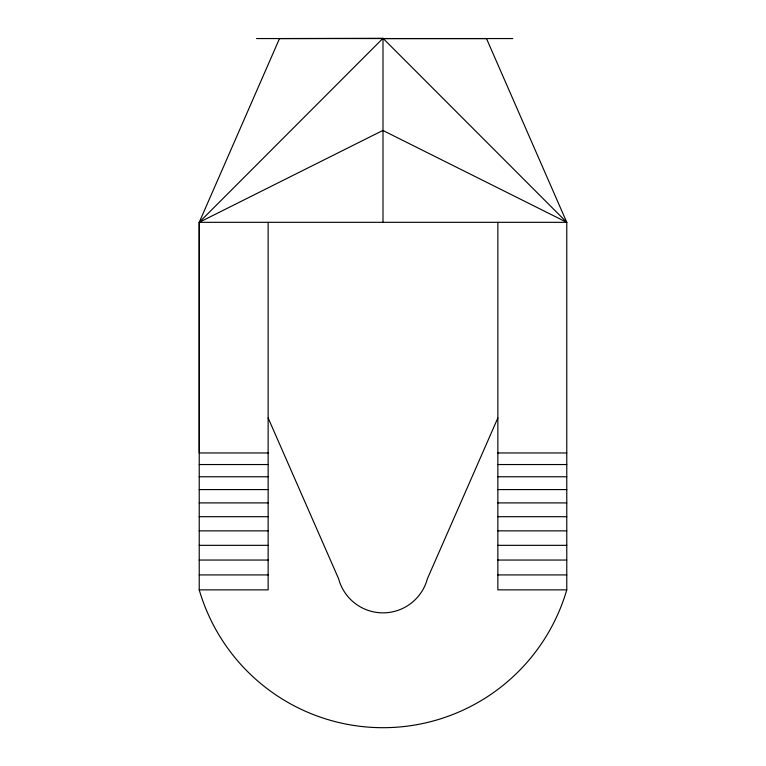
<?xml version="1.0" encoding="UTF-8"?>
<svg xmlns="http://www.w3.org/2000/svg" width="766" height="766" viewBox="0 0 766 766"><rect width="100%" height="100%" fill="white"/><g stroke="black" fill="none" stroke-linecap="round" stroke-linejoin="round"><path stroke-width="1.15" d="M497.862 417.949L427.38 578.79A45.941 45.941 0 0 1 338.62 578.79L268.138 417.949M382.741 38.559L486.487 38.559L566.773 222.332L566.773 589.868L497.862 589.868L497.862 222.332M256.543 38.559L512.751 38.559M268.138 222.322L268.138 589.868L199.227 589.868L199.227 222.332L279.513 38.559L383 38.3L566.773 222.332L199.227 222.322L199.227 452.965L268.138 452.965M497.862 452.965L566.773 452.965M199.227 464.541L268.138 464.541M497.862 464.541L566.773 464.541M199.227 476.768L268.138 476.768M497.862 476.768L566.773 476.768M199.227 489.579L268.138 489.579M497.862 489.579L566.773 489.579M199.227 502.908L268.138 502.908M497.862 502.908L566.773 502.908M199.227 516.696L268.138 516.696M497.862 516.696L566.773 516.696M199.227 530.857L268.138 530.857M497.862 530.857L566.773 530.857M199.227 545.335L268.138 545.335M497.862 545.335L566.773 545.335M199.227 560.051L268.138 560.051M497.862 560.051L566.773 560.051M199.227 574.921L268.138 574.921M497.862 574.921L566.773 574.921M566.773 222.332L382.866 130.44L199.227 222.322L383 38.3L383 222.332M566.773 589.868A191.433 191.433 0 0 1 199.227 589.868"/></g></svg>
